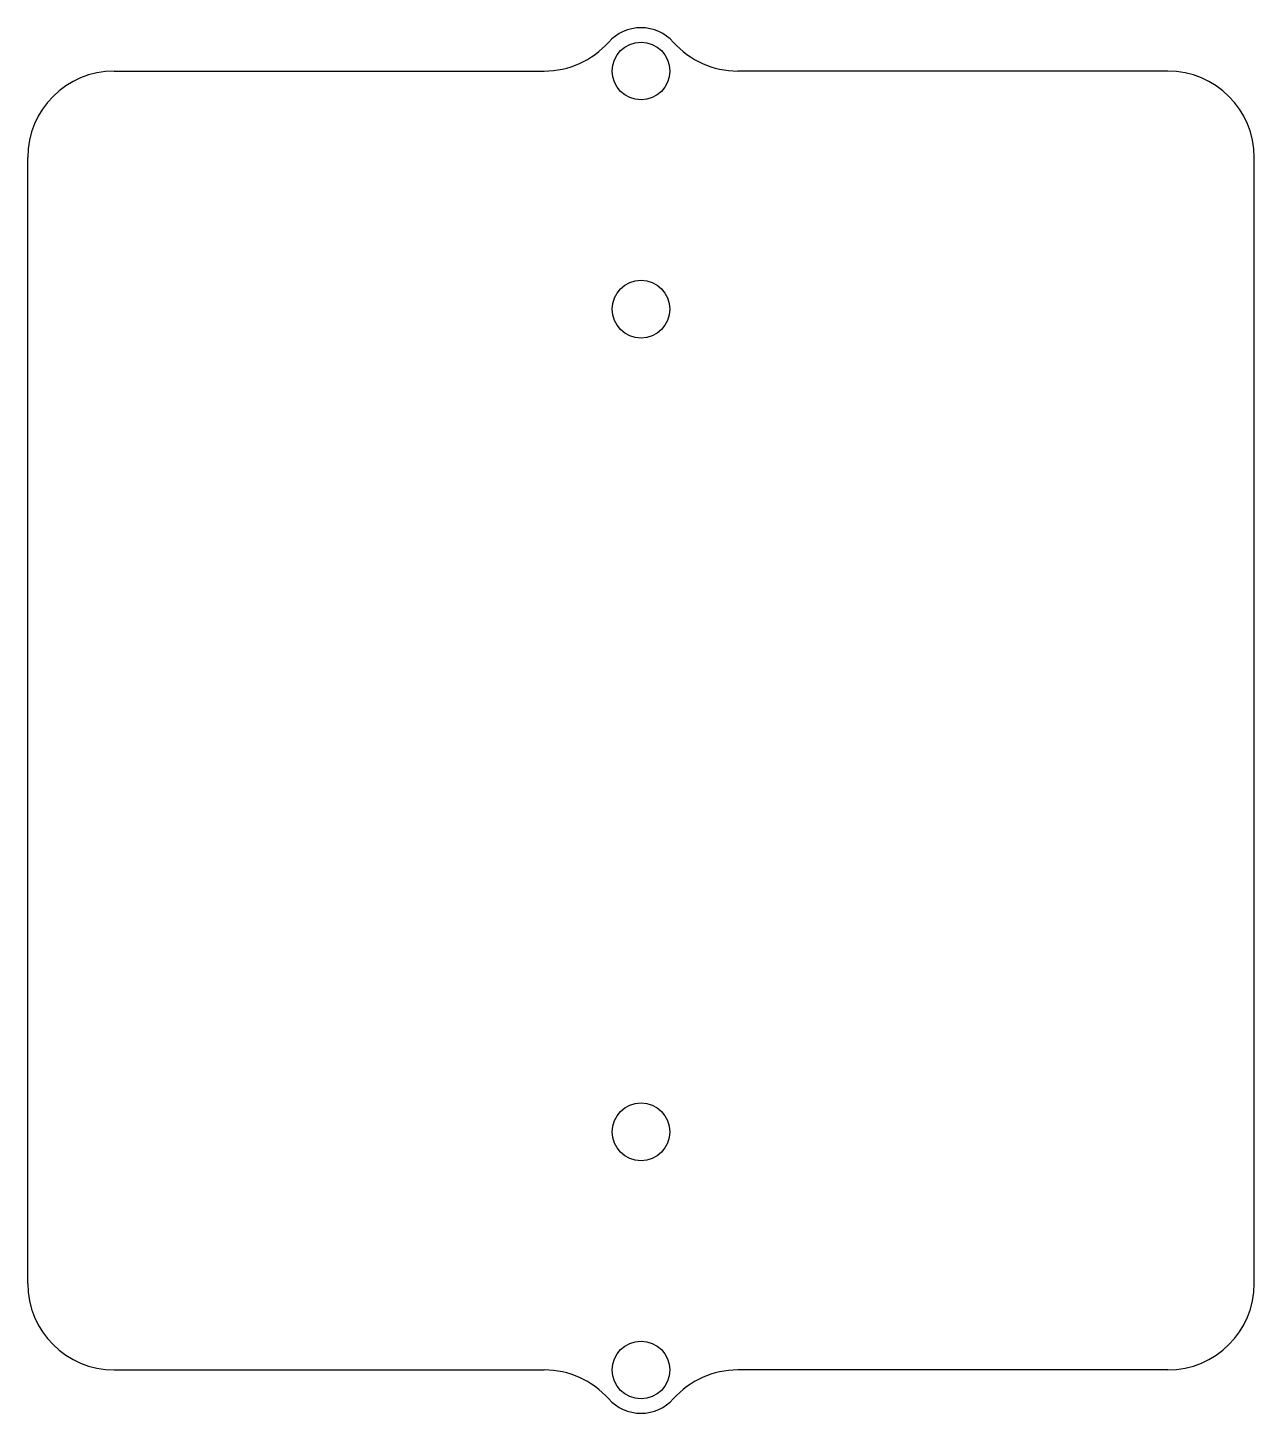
# Model space of a CAD drawing. Header units: millimetres. Extents: x 0 to 85, y 0 to 96.
import ezdxf

# ---------------------------------------------------------------- set-up
doc = ezdxf.new("R2010")
doc.units = ezdxf.units.MM
doc.layers.add('1stp', color=3, linetype='Continuous')
doc.layers.add('3stp', color=7, linetype='Continuous')

msp = doc.modelspace()

# ---------------------------------------------------------------- linework, layer by layer
at = {"layer": '1stp'}
for centre in [(42.5, 93), (42.5, 76.5), (42.5, 19.5), (42.5, 3)]:
    msp.add_circle(centre, 2, dxfattribs=at)
at = {"layer": '3stp'}
for p, q in [((6, 93), (35.792, 93)), ((79, 93), (49.208, 93)), ((0, 9), (0, 87)), ((85, 9), (85, 87)), ((6, 3), (35.792, 3)), ((79, 3), (49.208, 3))]:
    msp.add_line(p, q, dxfattribs=at)
for centre, radius, start, end in [((42.5, 93), 3, 41.81031, 138.18969), ((35.792, 99), 6, 270, 318.18969), ((49.208, 99), 6, 221.81031, 270), ((6, 87), 6, 90, 180), ((79, 87), 6, 0, 90), ((6, 9), 6, 180, 270), ((79, 9), 6, 270, 0), ((35.792, -3), 6, 41.81031, 90), ((49.208, -3), 6, 90, 138.18969), ((42.5, 3), 3, 221.81031, 318.18969)]:
    msp.add_arc(centre, radius, start, end, dxfattribs=at)

doc.saveas('drawing.dxf')
